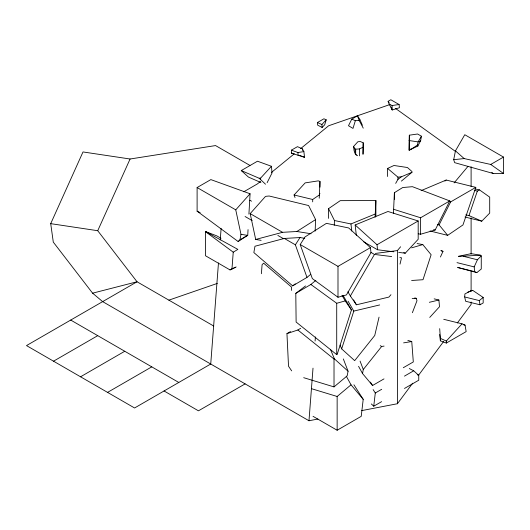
<?xml version="1.0" encoding="UTF-8"?>
<svg xmlns="http://www.w3.org/2000/svg" width="530" height="530" viewBox="0 0 530 530"><rect width="100%" height="100%" fill="white"/><g stroke="black" fill="none" stroke-linecap="round" stroke-linejoin="round"><path stroke-width="0.79" d="M357.558 155.707C353.994 154.336 353.914 149.659 353.603 146.432L357.869 141.749L360.327 141.536L363.216 142.795L363.043 153.753M392.114 109.756L392.127 105.523L389.219 104.264L388.119 101.323L390.829 99.753L399.097 104.529L399.428 107.736L392.233 109.968L389.219 104.264M409.1 150.109L409.345 135.19L417.6 134.004L421.423 136.21L420.648 140.669L417.852 146.055L409.186 150.136L409.345 135.19M291.381 153.15L291.401 150.162L297.469 146.658L302.385 148.831L303.882 151.6L304.525 157.291L291.381 153.15L293.733 153.554M315.145 231.106L315.608 219.592L308.619 205.547L269.16 196.007L266.106 196.292L265.305 196.63L250.18 213.623L255.692 239.447L261.131 240.355M334.271 225.23L334.463 220.533L328.554 208.654L340.267 200.651L375.883 200.525L375.883 216.094M363.004 154.495L363.216 142.795M319.226 198.233L319.961 181.393L318.225 180.869L305.147 182.896L294.07 194.987L295.038 197.538M248.921 214.14L250.067 193.768L210.854 179.604L197.107 187.54L197.107 211.178L238.129 241.521L247.735 235.32L248.053 229.623M375.114 217.28L375.883 200.525M393.445 213.365L394.386 192.715L402.701 187.534L412.433 186.686L449.771 200.923L435.17 229.987L420.608 234.233L418.21 233.776M464.684 296.966L464.909 293.958L471.594 290.42L472.72 290.367L483.175 297.443L483.175 302.955L480.001 304.783L465.645 301.265L464.684 296.966L479.292 300.589L483.175 297.443M230.02 269.916L231.961 268.935L233.24 252.181L237.851 249.391L205.607 231.583L205.494 255.758L230.02 269.916L235.499 267.286M261.396 273.719L262.092 264.649L263.648 263.191L291.579 287.147L291.619 290.413M218.473 262.94L210.728 364.024L134.58 407.987L26.5 345.587L137.038 281.768L213.769 326.069M220.242 239.931L221.123 228.423M317.907 419.031L308.983 420.754L313.011 368.151M315.092 341.035L315.41 336.928M401.402 181.101L411.929 172.329L412.015 171.568L407.438 167.52L393.969 165.486L387.602 168.427L387.602 176.503M353.921 384.78L363.209 399.348L361.221 416.341L337.146 430.247L313.038 416.328M371.331 403.946L373.749 406.199L375.293 392.995L373.12 389.59M238.129 241.521L240.004 239.765L240.971 234.286L235.751 209.853L197.107 187.54M343.347 358.949L348.064 371.219L347.176 375.856L334.019 386.9L303.697 377.685M383.998 378.89L372.563 385.502L362.527 373.531L363.295 369.496L381.633 346.488L384.078 346.09M417.852 146.055L417.514 145.015L418.137 141.901L421.423 136.21M453.693 159.689L455.455 150.864L464.777 134.719L503.5 157.079L503.5 173.476L493.033 173.429L454.654 162.65L453.693 159.689L464.161 158.569L490.734 164.452L503.5 173.476M379.049 317.139L374.75 335.47L354.676 360.652L341.665 348.873L340.081 345.07M400.024 264.112L401.515 257.799L399.872 257.593M326.215 119.82L324.685 124.802L322.114 127.472L317.669 125.153L317.417 122.536L323.903 118.793L326.215 119.82L321.915 124.53L322.114 127.472M363.255 128.154L359.161 120.376L355.345 120.707L352.987 128.412L348.495 125.729L351.774 119.124L357.465 115.838L359.804 119.329L362.381 125.239M343.241 295.7L351.443 309.918L337.153 354.438L336.716 354.63L296.124 322.048L295.793 293.362L305.552 285.935M341.665 348.873L353.795 311.09L348.091 301.212M421.092 190.641L446.187 180.041L475.814 187.368L462.968 224.939L447.671 235.353L430.088 231M465.81 214.809L468.964 215.591L477.338 191.111L479.464 189.886L489.7 197.127L489.7 213.086L481.763 221.176L464.976 217.022M409.319 140.861L409.332 140.198M412.373 312.707L416.984 300.742L416.288 298.317L414.699 297.92M308.983 420.754L102.648 301.623L92.598 293.176L53.291 242.117L50.714 223.653L83.005 151.944L130.082 159.007L215.551 145.571L249.935 165.426M92.598 293.176L137.038 281.768L97.732 230.716L130.082 159.007M440.43 257.004L442.994 251.359L440.821 250.405M481.26 255.864L481.26 269.028L476.848 272.606L474.622 271.638L474.191 266.895L477.424 259.773L481.26 255.864L480.372 255.195L471.203 253.658L458.589 256.262M359.128 120.774L359.804 119.329M447.671 235.353L439.085 224.906L450.639 201.91L475.814 187.368M267.12 182.691L272.036 172.932L271.44 166.287L257.481 161.213L241.263 170.574L248.438 177.08L260.926 182.532M395.678 183.38L397.931 179.412L401.217 176.854L411.929 172.329M390.941 294.706L388.894 297.085L356.425 304.796L350.356 296.005L374.458 254.433L391.677 256.573M299.993 237.546L284.332 238.447L254.97 246.238L253.857 252.578L292.659 285.862L306.983 277.415L295.376 244.82L299.993 237.546L304.75 238.308M300.205 244.542L305.028 236.936L326.427 223.342L348.714 227.973L370.45 247.623L370.967 252.618L346.441 294.918L337.994 297.264L312.336 278.601L300.205 244.542L337.994 266.358L370.45 247.623M361.718 410.604L397.414 403.734L412.645 383.216M418.534 375.273L443.59 341.525M457.35 322.989L471.104 304.459L471.104 301.987M397.414 403.734L397.414 250.571L400.594 246.775M454.137 182.883L467.924 166.44M235.751 209.853L250.067 193.768M429.737 317.424L439.509 306.711L438.9 300.026L434.156 298.854M446.326 343.062L446.326 341.055L462.034 323.837L465.062 325.142L466.155 331.614L446.326 343.062L440.384 340.843L439.695 334.47M241.263 170.574L259.183 178.259L260.594 178.126L271.44 166.287M398.719 252.393L405.231 253.207L418.183 239.282L418.183 220.97L387.973 211.483L355.153 224.965L356.332 235.34M337.146 430.247L337.146 396.48L351.032 384.82L346.289 376.181M444.928 181.088L446.187 180.041M409.186 150.136L410.452 149.082M419.309 141.715L420.648 140.669M306.983 277.415L310.679 274.368M295.793 293.362L310.871 284.471L315.86 280.357M260.581 181.32L257.401 183.917L243.787 191.774M271.393 172.495L294.289 153.806M300.649 148.612L328.633 125.769L390.04 104.496M292.659 285.862L295.296 283.855M197.107 211.178L200.154 212.656M294.07 194.987L312.687 199.485L319.226 195.02M410.333 149.785L417.514 145.015M255.692 239.447L282.556 232.319L296.88 231.491L315.608 219.592M291.672 370.867L288.525 366.223L286.949 333.608L297.853 329.991L300.656 328.295M240.004 239.765L247.735 235.32M53.523 361.188L97.732 335.662M80.54 376.79L124.755 351.257M490.734 164.452L503.5 157.079M107.564 392.385L151.772 366.859M393.445 209.231L420.608 217.764L449.771 200.923M393.83 251.79L377.539 249.756L377.022 244.734L418.183 220.97M286.949 333.608L290.513 331.548M245.118 383.879L198.445 410.823L164.055 390.968M403.297 367.727L413.307 361.944L411.75 341.525L407.822 340.412M375.293 392.995L381.693 389.292M404.45 376.134L413.698 370.788L418.746 375.392L418.76 380.209L404.469 388.464M373.749 406.199L381.607 401.66M231.961 268.935L236.168 266.954M353.603 146.432L354.974 148.957L355.69 149.175L359.426 148.93L363.004 147.274M297.853 329.991L334.019 359.022L334.404 358.85L348.064 371.219M249.67 200.532L250.16 200.327L251.511 201.228M334.463 220.533L350.959 223.958L375.114 214.04M467.559 292.295L472.72 290.367M168.878 300.152L217.327 283.404M411.605 247.848L422.794 244.588L431.128 254.731L423 279.721L411.618 280.489M310.871 284.471L336.716 303.273L345.222 300.914L351.443 309.918M353.795 311.09L379.685 304.942M429.36 302.299L438.9 300.026M403.608 342.87L411.75 341.525M291.401 150.162L297.906 152.527L303.882 151.6M392.127 105.523L399.097 104.529M375.306 253.453L397.414 250.571M387.602 168.427L397.931 177.139L401.217 176.854M458.616 256.407L480.372 255.195M412.194 298.589L416.288 298.317M409.1 140.536L418.137 141.901M50.714 223.653L97.732 230.716M296.88 231.491L311.07 233.763M240.971 234.286L247.583 235.393M437.462 224.607L439.085 224.906M433.56 229.689L435.17 229.987M417.136 243.548L422.794 244.588M475.523 189.011L479.464 189.886M474.251 190.349L477.338 191.111M463.511 256.328L477.424 259.773M441.437 250.968L442.994 251.359M456.999 262.642L474.191 266.895M474.622 271.638L457.628 267.464L476.848 272.606M443.736 319.305L462.034 323.837M463.505 324.757L465.062 325.142M311.872 388.801L337.146 396.48M299.761 155.449L304.525 157.291M449.122 201.327L450.639 201.91M205.607 231.583L216.717 235.837L220.983 238.268M468.964 215.591L481.763 221.176M403.747 252.558L405.231 253.207M317.417 122.536L321.915 124.53M351.774 119.124L355.345 120.707M439.701 328.653L440.37 338.365L446.326 341.055M417.242 374.71L418.746 375.392M409.326 368.535L413.698 370.788M363.587 241.74L377.539 249.756M370.934 252.406L374.458 254.433M250.18 213.623L282.556 232.319M284.332 238.447L295.376 244.82M245.079 216.512L252.201 220.619M277.833 235.419L283.53 238.712M70.715 320.06L178.796 382.461M380.242 345.646L381.633 346.488M259.183 178.259L265.53 184.228M395.4 108.339L455.694 151.587M355.272 153.939L356.306 155.078M205.494 231.663L233.24 252.181M491.787 172.363L493.033 173.429M455.455 150.864L464.161 158.569M355.153 224.965L377.022 244.734M319.63 193.317L319.961 193.708M351.032 384.82L363.209 399.348M388.119 101.323L389.252 103.019M370.384 382.09L372.563 385.502M353.57 299.854L356.425 304.796M347.912 291.778L350.356 296.005M341.969 295.27L345.222 300.914M358.572 366.323L362.527 373.531M391.2 107.173L392.233 109.968M330.634 349.787L334.404 358.85M360.075 361.102L363.295 369.496M357.465 115.838L359.161 120.376M479.292 300.589L480.001 304.783M350.959 223.958L351.761 231.007M354.974 148.957L355.557 154.137M260.594 178.126L260.707 179.279M297.906 152.527L298.185 155.628M302.385 148.831L302.491 150.441M440.37 338.365L440.384 340.843M471.104 166.764L471.104 186.553M471.104 217.883L471.104 254.161M471.104 271.479L471.104 291.268M420.608 217.764L420.608 234.233M397.931 177.139L397.931 179.412M394.386 192.715L394.386 199.333M359.426 148.93L359.426 155.88M355.69 149.175L355.69 154.296M337.994 266.358L337.994 297.264M336.716 303.273L336.716 354.63M334.019 359.022L334.019 386.9M328.554 208.654L328.554 218.38M319.961 181.393L319.961 187.136M312.687 199.485L312.687 201.864"/></g></svg>
